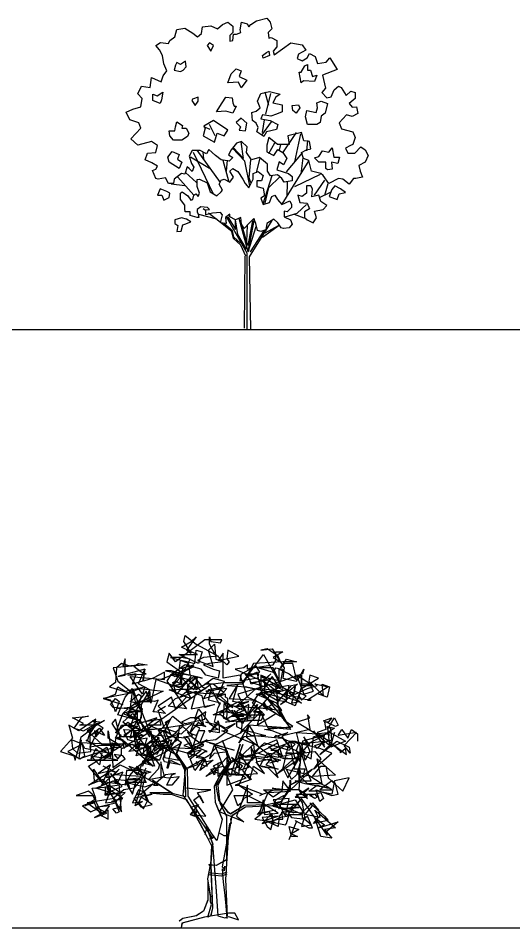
# Model space of a CAD drawing. Header units: millimetres. Extents: x 87938 to 265635, y 330093 to 434310.
# Drawn here: x 168151 to 181640, y 381523 to 406270 of the extents above; entities that cross this region are included whole.
import ezdxf

# ---------------------------------------------------------------- set-up
doc = ezdxf.new("R2010")
doc.units = ezdxf.units.MM
doc.layers.add('www.cad-blocks.net', color=7, linetype='Continuous')

# ---------------------------------------------------------------- blocks, each defined once
blk = doc.blocks.new('A$C1A3114F8')
for p, q in [((3549, 8396), (3833, 8464)), ((3833, 8464), (3919, 8361)), ((1380, 8161), (1597, 8195)), ((1597, 8195), (1815, 8061)), ((2052, 8044), (2084, 8227)), ((2084, 8227), (2304, 8261)), ((2304, 8261), (2487, 8178)), ((2487, 8178), (2622, 8296)), ((2622, 8296), (2774, 8361)), ((2774, 8361), (2908, 8244)), ((2908, 8244), (2908, 8075)), ((3111, 8144), (3146, 8361)), ((3146, 8361), (3295, 8313)), ((3295, 8313), (3346, 8227)), ((3346, 8227), (3398, 8296)), ((3398, 8296), (3549, 8396)), ((3970, 8178), (3867, 8075)), ((3919, 8361), (3970, 8178)), ((1194, 7857), (1328, 7958)), ((1328, 7958), (1380, 8161)), ((1815, 8061), (1949, 7958)), ((1949, 7958), (2052, 8044)), ((2908, 8075), (2825, 7992)), ((2825, 7992), (2825, 7840)), ((2908, 7857), (2925, 8026)), ((2925, 8026), (3011, 8026)), ((3011, 8026), (3129, 8075)), ((3129, 8075), (3111, 8144)), ((3867, 8075), (3884, 7926)), ((3884, 7926), (3953, 7940)), ((3953, 7940), (4105, 7857)), ((807, 7723), (942, 7806)), ((907, 7605), (807, 7723)), ((942, 7806), (1159, 7774)), ((1159, 7774), (1194, 7857)), ((2270, 7799), (2213, 7722)), ((2213, 7722), (2309, 7569)), ((2385, 7722), (2270, 7799)), ((2309, 7569), (2385, 7722)), ((2825, 7840), (2908, 7857)), ((4105, 7688), (4002, 7571)), ((4036, 7471), (4488, 7792)), ((4105, 7857), (4105, 7688)), ((4488, 7792), (4792, 7740)), ((4792, 7740), (4892, 7591)), ((993, 7454), (907, 7605)), ((1025, 7219), (993, 7454)), ((3712, 7453), (3827, 7530)), ((3731, 7376), (3712, 7453)), ((3904, 7453), (3731, 7376)), ((3827, 7530), (3885, 7569)), ((3885, 7569), (3904, 7453)), ((4002, 7571), (4036, 7471)), ((4691, 7488), (4657, 7371)), ((4892, 7591), (4691, 7488)), ((4926, 7388), (4992, 7505)), ((4992, 7505), (5144, 7422)), ((1111, 7033), (1025, 7219)), ((1348, 7184), (1309, 7049)), ((1386, 7261), (1348, 7184)), ((1482, 7203), (1386, 7261)), ((1617, 7299), (1482, 7203)), ((1636, 7146), (1617, 7299)), ((4657, 7371), (4792, 7305)), ((4792, 7305), (4926, 7388)), ((4865, 7165), (4942, 7203)), ((4942, 7203), (4942, 7049)), ((5144, 7422), (5212, 7236)), ((5212, 7236), (5447, 7270)), ((5447, 7270), (5547, 7388)), ((5547, 7388), (5750, 7067)), ((1008, 6898), (1111, 7033)), ((1309, 7049), (1482, 7011)), ((1482, 7011), (1559, 7049)), ((1559, 7049), (1636, 7146)), ((2770, 6703), (2866, 6953)), ((2866, 6953), (3000, 7088)), ((3000, 7088), (3135, 7030)), ((3135, 7030), (3077, 6876)), ((4769, 6703), (4711, 6992)), ((4711, 6992), (4769, 6992)), ((4769, 6992), (4865, 7165)), ((4942, 7049), (5018, 7049)), ((5018, 7049), (5076, 6876)), ((5750, 7067), (5350, 6912)), ((655, 6580), (690, 6849)), ((690, 6849), (959, 6729)), ((959, 6729), (1008, 6898)), ((3058, 6723), (2770, 6703)), ((3135, 6569), (3058, 6723)), ((3077, 6876), (3289, 6780)), ((3289, 6780), (3135, 6569)), ((4826, 6761), (4769, 6703)), ((5134, 6742), (4826, 6761)), ((5076, 6876), (5191, 6915)), ((5191, 6915), (5134, 6742)), ((5350, 6912), (5433, 6563)), ((318, 6411), (421, 6612)), ((421, 6612), (655, 6580)), ((848, 6357), (1002, 6453)), ((1002, 6453), (963, 6242)), ((3673, 6415), (3904, 6473)), ((3885, 6088), (3788, 6453)), ((3904, 6473), (4192, 6396)), ((5433, 6563), (5330, 6446)), ((5330, 6446), (5464, 6294)), ((5584, 6325), (5667, 6512)), ((5667, 6512), (5785, 6612)), ((5785, 6612), (5853, 6580)), ((5853, 6580), (5988, 6360)), ((5988, 6360), (6122, 6477)), ((6122, 6477), (6240, 6446)), ((6240, 6446), (6240, 6277)), ((438, 6277), (318, 6411)), ((404, 6056), (438, 6277)), ((733, 6223), (733, 6396)), ((733, 6396), (848, 6357)), ((925, 6146), (733, 6223)), ((963, 6242), (925, 6146)), ((1809, 6261), (1790, 6223)), ((1790, 6223), (1886, 6088)), ((1963, 6319), (1809, 6261)), ((1886, 6088), (1963, 6203)), ((1963, 6203), (1963, 6319)), ((2616, 6165), (2712, 6319)), ((2712, 6319), (2885, 6300)), ((2885, 6300), (2904, 6165)), ((3577, 6203), (3673, 6415)), ((3654, 6030), (3577, 6203)), ((3808, 5857), (3942, 6415)), ((4077, 6319), (4000, 6165)), ((4192, 6396), (4077, 6319)), ((5191, 6165), (5307, 6203)), ((5307, 6203), (5480, 6146)), ((5464, 6294), (5584, 6325)), ((6240, 6277), (6071, 6142)), ((0, 5907), (183, 5990)), ((183, 5990), (404, 6056)), ((2462, 5915), (2616, 6165)), ((2904, 6165), (2943, 6069)), ((3000, 6069), (2904, 5877)), ((2943, 6069), (3000, 6069)), ((3539, 5934), (3654, 6030)), ((4000, 6165), (4250, 6107)), ((4250, 6107), (4250, 5915)), ((4519, 6088), (4692, 6107)), ((4538, 5954), (4519, 6088)), ((4634, 5877), (4538, 5954)), ((4730, 6030), (4634, 5877)), ((4692, 6107), (4730, 6030)), ((4884, 5780), (4922, 5954)), ((4922, 5954), (5172, 5896)), ((5172, 5896), (5211, 6030)), ((5211, 6030), (5191, 6165)), ((5480, 6146), (5422, 5877)), ((6071, 6142), (6154, 6042)), ((6154, 6042), (6271, 6056)), ((6271, 6056), (6306, 5873)), ((100, 5704), (0, 5907)), ((352, 5621), (100, 5704)), ((2712, 5934), (2462, 5915)), ((2904, 5877), (2712, 5934)), ((3135, 5742), (3000, 5627)), ((3289, 5607), (3135, 5742)), ((3423, 5896), (3539, 5934)), ((3442, 5684), (3423, 5896)), ((3712, 5838), (3673, 5723)), ((3673, 5723), (3923, 5684)), ((3942, 5800), (3712, 5838)), ((3712, 5357), (3769, 5704)), ((4096, 5857), (3942, 5800)), ((4250, 5915), (4096, 5857)), ((4942, 5569), (4884, 5780)), ((5307, 5800), (5287, 5627)), ((5422, 5877), (5307, 5800)), ((6002, 5839), (5802, 5621)), ((6154, 5787), (6002, 5839)), ((6306, 5873), (6154, 5787)), ((135, 5183), (404, 5469)), ((404, 5469), (352, 5621)), ((1328, 5396), (1348, 5511)), ((1348, 5511), (1386, 5646)), ((1386, 5646), (1540, 5550)), ((1540, 5550), (1521, 5473)), ((1521, 5473), (1636, 5473)), ((1636, 5473), (1713, 5338)), ((2155, 5473), (2097, 5261)), ((2385, 5684), (2116, 5531)), ((2116, 5531), (2155, 5473)), ((2289, 5434), (2116, 5511)), ((2424, 5261), (2270, 5569)), ((2770, 5415), (2385, 5684)), ((3000, 5627), (3116, 5511)), ((3116, 5511), (3077, 5415)), ((3250, 5396), (3289, 5607)), ((3539, 5607), (3442, 5684)), ((3596, 5492), (3539, 5607)), ((3558, 5377), (3596, 5492)), ((3692, 5281), (3961, 5646)), ((3923, 5684), (4134, 5569)), ((4134, 5569), (4096, 5434)), ((5191, 5569), (4942, 5569)), ((5287, 5627), (5191, 5569)), ((5802, 5621), (5868, 5452)), ((5868, 5452), (6171, 5369)), ((1194, 5261), (1175, 5396)), ((1175, 5396), (1328, 5396)), ((1290, 5146), (1194, 5261)), ((1674, 5242), (1521, 5146)), ((1713, 5338), (1674, 5242)), ((2097, 5261), (2405, 5088)), ((2405, 5088), (2482, 5338)), ((2482, 5338), (2674, 5261)), ((2674, 5261), (2770, 5415)), ((3077, 5415), (3250, 5396)), ((3750, 5242), (3558, 5377)), ((3827, 5377), (3750, 5242)), ((4096, 5434), (3827, 5377)), ((3884, 5217), (3833, 5014)), ((4119, 5031), (3884, 5217)), ((4268, 4799), (4643, 5352)), ((4777, 5352), (4405, 5266)), ((4405, 5266), (4439, 5031)), ((4597, 4556), (4754, 5317)), ((4843, 5131), (4777, 5352)), ((6171, 5369), (6240, 5217)), ((6240, 5217), (6171, 5031)), ((318, 5014), (135, 5183)), ((690, 5114), (318, 5014)), ((859, 4997), (690, 5114)), ((807, 4814), (859, 4997)), ((1521, 5146), (1290, 5146)), ((3011, 5066), (2859, 4879)), ((3146, 5114), (3011, 5066)), ((3197, 4650), (3134, 5100)), ((3295, 4962), (3146, 5114)), ((3280, 4814), (3295, 4962)), ((3833, 5014), (3833, 4828)), ((3886, 4781), (4054, 5078)), ((4439, 5031), (4119, 5031)), ((4174, 4876), (4209, 5028)), ((4995, 5114), (4843, 5131)), ((4917, 4858), (4946, 5137)), ((5029, 4914), (4995, 5114)), ((6105, 4997), (5971, 4931)), ((6171, 5031), (6105, 4997)), ((6223, 4796), (6392, 4962)), ((6392, 4962), (6509, 4879)), ((521, 4610), (587, 4796)), ((587, 4796), (807, 4814)), ((1136, 4685), (1252, 4838)), ((1252, 4838), (1444, 4761)), ((1444, 4761), (1405, 4627)), ((1800, 4862), (1715, 4710)), ((1715, 4710), (1783, 4510)), ((2018, 4862), (1800, 4862)), ((2384, 3673), (1835, 4808)), ((2569, 3999), (1932, 4877)), ((2187, 4779), (2018, 4862)), ((2118, 4627), (2104, 4825)), ((2253, 4897), (2187, 4779)), ((2439, 4728), (2253, 4897)), ((2590, 4610), (2439, 4728)), ((2859, 4879), (2791, 4745)), ((2791, 4745), (2908, 4679)), ((3232, 4573), (2902, 4928)), ((2920, 4945), (3197, 4650)), ((3415, 4610), (3280, 4814)), ((3833, 4828), (4019, 4728)), ((4019, 4728), (4136, 4897)), ((4136, 4897), (4271, 4814)), ((4271, 4814), (4374, 4645)), ((4365, 4287), (4806, 4799)), ((4777, 4814), (4912, 4879)), ((4826, 4645), (4777, 4814)), ((4912, 4879), (5029, 4914)), ((5134, 4665), (5249, 4704)), ((5249, 4704), (5345, 4858)), ((5345, 4858), (5518, 4819)), ((5518, 4819), (5614, 4935)), ((5614, 4935), (5653, 4685)), ((5971, 4931), (6037, 4796)), ((6037, 4796), (6223, 4796)), ((6509, 4879), (6592, 4728)), ((6592, 4728), (6509, 4544)), ((707, 4527), (521, 4610)), ((859, 4441), (707, 4527)), ((1175, 4550), (1136, 4685)), ((1444, 4377), (1175, 4550)), ((1405, 4627), (1521, 4550)), ((1521, 4550), (1444, 4377)), ((2273, 4375), (1757, 4688)), ((1783, 4510), (1849, 4410)), ((2808, 4576), (2590, 4610)), ((2798, 4031), (2643, 4594)), ((2739, 4307), (2764, 4598)), ((2908, 4679), (2808, 4576)), ((3369, 3906), (3232, 4573)), ((3386, 4607), (3343, 4132)), ((3632, 4679), (3415, 4610)), ((3552, 4261), (3647, 4667)), ((3850, 4493), (3632, 4679)), ((3850, 4307), (3850, 4493)), ((4170, 4559), (4105, 4341)), ((4288, 4476), (4170, 4559)), ((4251, 3404), (4986, 4590)), ((4374, 4645), (4288, 4476)), ((4771, 4227), (4817, 4668)), ((4978, 4593), (4826, 4645)), ((5046, 4307), (4978, 4593)), ((5249, 4550), (5134, 4665)), ((5441, 4550), (5249, 4550)), ((5441, 4377), (5441, 4550)), ((5768, 4512), (5595, 4550)), ((5595, 4550), (5614, 4358)), ((5653, 4685), (5806, 4685)), ((5806, 4685), (5768, 4512)), ((6509, 4544), (6340, 4458)), ((6340, 4458), (6374, 4307)), ((724, 4324), (807, 4358)), ((807, 4106), (724, 4324)), ((807, 4358), (859, 4441)), ((1514, 4241), (1311, 4089)), ((1597, 4224), (1514, 4241)), ((1666, 4424), (1597, 4224)), ((1922, 3998), (1623, 4263)), ((1715, 4375), (1666, 4424)), ((1800, 4290), (1715, 4375)), ((1849, 4410), (1800, 4290)), ((2825, 4307), (2908, 4375)), ((2925, 4141), (2825, 4307)), ((2908, 4375), (3043, 4290)), ((3043, 4290), (3177, 4089)), ((3463, 4241), (3598, 4290)), ((3463, 4089), (3463, 4241)), ((3598, 4290), (3732, 4189)), ((3936, 4172), (3850, 4307)), ((4105, 4341), (4422, 4241)), ((4422, 4241), (4522, 4155)), ((4591, 3886), (5290, 4224)), ((5298, 4241), (5046, 4307)), ((5364, 4189), (5298, 4241)), ((5480, 4338), (5441, 4377)), ((5614, 4358), (5480, 4338)), ((6374, 4307), (6440, 4141)), ((873, 4089), (807, 4106)), ((1076, 4123), (873, 4089)), ((1159, 3972), (1076, 4123)), ((1294, 3972), (1159, 3972)), ((1311, 4089), (1294, 3972)), ((1849, 3651), (1411, 4141)), ((1935, 4072), (2001, 4089)), ((1935, 3886), (1935, 4072)), ((2001, 4089), (2204, 3989)), ((2204, 3989), (2287, 3737)), ((2539, 3954), (2590, 4055)), ((2590, 4055), (2673, 4089)), ((2673, 4089), (2825, 4006)), ((2825, 4006), (2925, 4141)), ((3177, 4089), (3246, 3972)), ((3246, 3972), (3346, 3854)), ((3343, 4132), (3386, 3995)), ((3346, 3854), (3463, 4089)), ((3684, 4038), (3564, 4038)), ((3564, 4038), (3564, 3886)), ((3732, 4189), (3684, 4038)), ((3734, 3410), (3976, 4184)), ((3887, 3863), (4182, 4149)), ((4119, 4206), (3936, 4172)), ((4239, 4106), (4119, 4206)), ((4305, 4006), (4239, 4106)), ((4522, 4038), (4305, 4006)), ((4382, 3614), (4391, 4003)), ((4522, 4155), (4522, 4038)), ((5129, 3651), (5415, 4055)), ((5516, 3972), (5364, 4189)), ((5415, 3651), (5499, 3972)), ((5785, 4106), (5516, 3972)), ((5902, 4089), (5785, 4106)), ((6071, 3954), (5902, 4089)), ((6188, 4106), (6071, 3954)), ((6257, 4106), (6188, 4106)), ((6440, 4141), (6257, 4106)), ((925, 3820), (859, 3651)), ((1111, 3751), (925, 3820)), ((1194, 3702), (1111, 3751)), ((1597, 3903), (1228, 3954)), ((1480, 3702), (1531, 3737)), ((1531, 3737), (1680, 3634)), ((2001, 3702), (1935, 3886)), ((2287, 3737), (2473, 3634)), ((2473, 3634), (2590, 3737)), ((2622, 3786), (2539, 3954)), ((2590, 3737), (2622, 3786)), ((3564, 3886), (3732, 3837)), ((3732, 3837), (3767, 3634)), ((3775, 3396), (3887, 3863)), ((5029, 3903), (4912, 3903)), ((4912, 3903), (4912, 3702)), ((5078, 3820), (5029, 3903)), ((5061, 3602), (5078, 3820)), ((5264, 3585), (5584, 3737)), ((5599, 3803), (5533, 3617)), ((5685, 3903), (5599, 3803)), ((5836, 3820), (5685, 3903)), ((5802, 3685), (5971, 3720)), ((5971, 3720), (5836, 3820)), ((859, 3651), (976, 3651)), ((976, 3651), (1025, 3516)), ((1025, 3516), (1176, 3585)), ((1176, 3585), (1194, 3702)), ((1480, 3534), (1480, 3702)), ((1597, 3382), (1480, 3534)), ((1680, 3634), (1766, 3516)), ((1766, 3516), (1815, 3534)), ((1815, 3534), (1849, 3651)), ((1849, 3651), (1901, 3685)), ((1901, 3685), (1966, 3617)), ((1966, 3617), (2001, 3702)), ((3767, 3634), (3667, 3568)), ((3667, 3568), (3732, 3399)), ((3901, 3451), (3970, 3617)), ((3970, 3617), (4053, 3651)), ((4053, 3651), (4119, 3534)), ((4119, 3534), (4239, 3399)), ((4239, 3399), (4457, 3499)), ((4457, 3499), (4508, 3399)), ((4792, 3617), (4674, 3651)), ((4674, 3651), (4726, 3451)), ((4912, 3702), (4792, 3617)), ((5247, 3651), (5061, 3602)), ((5298, 3482), (5247, 3651)), ((5464, 3365), (5298, 3482)), ((5533, 3617), (5750, 3534)), ((5750, 3534), (5802, 3685)), ((1597, 3282), (1597, 3382)), ((1614, 3199), (1597, 3282)), ((2035, 3333), (1935, 3264)), ((1935, 3264), (1935, 3199)), ((2218, 3316), (2035, 3333)), ((2160, 3234), (2101, 3282)), ((2170, 3247), (2270, 3264)), ((2170, 3113), (2170, 3247)), ((2270, 3264), (2218, 3316)), ((3732, 3399), (3901, 3451)), ((4508, 3316), (4388, 3199)), ((4508, 3399), (4508, 3316)), ((4657, 3161), (4912, 3399)), ((4726, 3451), (4926, 3433)), ((4995, 3282), (4860, 3199)), ((4926, 3433), (4995, 3282)), ((5129, 3213), (5364, 3264)), ((5364, 3264), (5464, 3365)), ((1514, 3030), (1328, 2978)), ((1328, 2978), (1328, 2878)), ((1649, 2995), (1514, 3030)), ((1749, 3199), (1614, 3199)), ((1766, 2929), (1649, 2995)), ((1749, 3095), (1749, 3199)), ((1935, 3047), (1749, 3095)), ((1935, 3199), (1966, 3130)), ((1984, 3047), (1935, 3047)), ((1966, 3130), (1984, 3047)), ((2473, 2995), (1981, 3124)), ((2353, 3164), (2170, 3113)), ((2522, 2944), (2249, 3163)), ((2573, 3181), (2353, 3164)), ((2622, 3113), (2573, 3181)), ((2573, 2895), (2622, 3113)), ((2825, 3130), (2708, 3047)), ((2708, 3047), (2725, 2878)), ((3295, 2070), (2731, 3063)), ((2774, 3064), (2980, 2712)), ((2825, 3064), (2825, 3130)), ((2977, 2978), (2825, 3064)), ((2971, 2978), (3031, 2580)), ((3129, 3047), (2977, 2978)), ((2980, 2712), (2980, 2995)), ((3326, 2108), (3076, 3018)), ((3146, 2861), (3129, 3047)), ((3326, 2108), (3496, 3005)), ((3481, 3012), (3363, 2895)), ((3532, 2878), (3481, 3012)), ((4019, 2995), (3833, 2878)), ((4136, 2895), (4019, 2995)), ((4388, 3199), (4305, 3213)), ((4305, 3213), (4305, 3064)), ((4305, 3064), (4474, 2978)), ((4331, 3058), (4657, 3161)), ((4474, 2978), (4522, 2861)), ((4574, 3130), (4843, 3030)), ((4860, 3199), (4860, 3047)), ((4860, 3047), (4926, 2978)), ((4926, 2978), (5095, 2895)), ((5095, 2895), (5181, 3030)), ((5181, 3030), (5129, 3213)), ((1328, 2878), (1411, 2826)), ((1411, 2826), (1380, 2660)), ((1497, 2674), (1546, 2843)), ((1546, 2843), (1597, 2861)), ((1597, 2861), (1766, 2929)), ((2877, 2660), (2522, 2944)), ((2725, 2878), (2573, 2895)), ((2894, 2677), (2662, 2875)), ((3212, 2743), (3146, 2861)), ((3317, 2279), (3163, 2806)), ((3363, 2895), (3212, 2743)), ((3292, 2391), (3309, 2823)), ((3446, 2952), (3317, 2279)), ((3326, 2108), (3541, 2795)), ((3363, 1970), (3979, 2964)), ((3581, 2692), (3532, 2878)), ((3715, 2508), (4165, 2832)), ((3784, 2626), (4147, 2823)), ((3833, 2878), (3801, 2709)), ((4222, 2760), (4136, 2895)), ((4288, 2743), (4222, 2760)), ((4439, 2760), (4288, 2743)), ((4522, 2861), (4439, 2760)), ((1380, 2660), (1497, 2674)), ((2925, 2474), (2877, 2660)), ((2937, 2511), (2894, 2677)), ((3120, 2348), (2937, 2511)), ((3031, 2580), (3274, 2185)), ((3386, 2108), (3767, 2695)), ((3667, 2660), (3581, 2692)), ((3801, 2709), (3667, 2660)), ((3129, 2288), (2925, 2474)), ((3263, 1987), (3129, 2288)), ((3229, 34), (3246, 1987)), ((3295, 0), (3295, 2070)), ((3369, 2142), (3386, 2108)), ((3398, 0), (3363, 1970))]:
    blk.add_line(p, q)
blk = doc.blocks.new('A$C5B1815E2')
for p, q in [((3629, 7113), (2730, 6754)), ((3097, 6834), (3629, 7113)), ((3063, 6673), (3130, 6714)), ((3296, 6873), (3097, 6834)), ((3130, 6714), (3363, 6593)), ((3562, 6834), (3163, 6354)), ((3263, 6633), (3296, 6873)), ((3495, 6754), (3562, 6834)), ((3495, 6714), (3629, 6834)), ((3829, 6434), (3495, 6754)), ((3695, 6553), (3495, 6714)), ((3629, 6834), (3862, 6553)), ((6425, 6873), (6625, 6354)), ((6858, 6593), (6425, 6873)), ((6558, 6873), (6558, 6593)), ((6558, 6633), (6558, 6873)), ((6558, 6514), (7025, 6794)), ((6792, 6873), (6758, 6714)), ((6758, 6714), (7157, 6314)), ((7025, 6794), (6792, 6873)), ((3163, 6354), (3063, 6673)), ((3063, 6593), (3263, 6633)), ((3296, 6553), (3063, 6593)), ((3363, 6593), (3296, 6553)), ((4028, 6673), (3695, 6474)), ((3695, 6474), (3695, 6553)), ((3961, 6514), (3695, 6394)), ((3695, 6394), (3829, 6434)), ((3862, 6553), (3961, 6514)), ((4527, 6514), (3961, 6434)), ((3961, 6434), (4162, 6394)), ((4328, 6074), (4028, 6673)), ((4395, 6354), (4527, 6514)), ((6792, 6633), (6558, 6514)), ((6758, 6633), (6558, 6633)), ((6558, 6593), (6858, 6593)), ((6625, 6354), (6891, 6434)), ((6891, 6434), (6792, 6633)), ((7124, 6633), (7324, 6553)), ((7157, 6314), (7124, 6633)), ((7324, 6553), (7258, 6274)), ((4162, 6394), (4328, 6074)), ((4261, 6274), (4395, 6354)), ((4494, 6354), (4261, 6274)), ((4494, 6274), (4494, 6354)), ((4561, 6235), (4494, 6274)), ((4527, 5675), (4561, 6235)), ((7258, 6274), (7025, 6354)), ((1832, 5875), (2164, 6115)), ((2098, 6155), (1865, 5954)), ((1865, 5954), (2197, 6074)), ((2164, 6115), (2098, 6155)), ((2197, 6074), (2197, 5715)), ((2663, 5915), (2864, 6034)), ((4494, 5875), (4628, 6074)), ((4628, 6074), (4994, 5915)), ((5127, 6074), (4827, 5915)), ((5093, 5636), (5127, 6074)), ((5559, 6115), (5259, 5875)), ((5626, 5994), (5559, 6115)), ((5626, 5915), (5626, 5994)), ((1865, 5875), (1698, 5835)), ((1698, 5596), (1964, 5835)), ((1698, 5835), (2098, 5675)), ((1798, 5835), (2164, 5915)), ((2065, 5675), (1798, 5835)), ((2231, 5875), (1832, 5875)), ((2130, 5915), (1865, 5875)), ((1964, 5835), (2696, 4997)), ((1998, 5715), (2130, 5915)), ((2098, 5915), (1998, 5715)), ((2098, 5515), (2098, 5915)), ((2197, 5715), (2098, 5515)), ((2164, 5915), (2231, 5875)), ((2830, 5435), (2663, 5915)), ((2730, 5395), (3063, 5755)), ((3063, 5755), (3363, 5515)), ((4994, 5755), (4494, 5875)), ((4728, 5795), (4527, 5675)), ((4827, 5915), (4661, 5755)), ((4661, 5755), (4994, 5755)), ((4994, 5915), (4728, 5795)), ((5259, 5875), (5494, 5875)), ((5326, 5875), (5526, 5795)), ((5494, 5875), (5326, 5875)), ((5526, 5795), (5460, 5636)), ((1498, 5316), (1832, 5596)), ((1964, 5395), (1698, 5596)), ((1832, 5596), (2065, 5435)), ((2098, 5675), (1964, 5395)), ((2197, 5355), (2065, 5675)), ((3363, 5515), (2830, 5435)), ((5460, 5636), (5093, 5636)), ((1665, 5236), (1498, 5316)), ((1599, 5196), (1665, 5236)), ((1964, 5395), (1731, 5196)), ((1731, 5196), (2098, 5236)), ((1897, 5156), (1964, 5395)), ((2130, 5276), (1897, 5156)), ((2098, 5236), (1998, 5075)), ((2065, 5435), (2197, 5355)), ((2197, 5116), (2130, 5276)), ((2663, 5236), (2730, 5395)), ((2996, 5196), (2663, 5236)), ((7258, 5355), (7757, 5075)), ((7457, 5316), (7357, 4997)), ((7357, 4916), (7457, 5316)), ((7557, 5236), (7657, 5395)), ((8057, 5316), (7557, 5236)), ((7657, 5395), (7824, 5156)), ((7723, 4956), (8057, 5316)), ((7824, 5156), (7923, 5395)), ((7923, 5395), (8090, 5276)), ((8090, 5276), (8090, 5075)), ((1798, 4956), (1599, 5196)), ((1998, 5075), (1798, 4956)), ((1865, 4796), (2197, 5116)), ((2164, 4956), (2031, 4876)), ((2065, 4677), (2164, 4956)), ((2298, 4956), (2264, 4876)), ((2430, 4677), (2298, 4956)), ((2464, 5075), (2564, 4916)), ((2696, 4997), (2730, 4956)), ((2711, 4969), (3156, 4707)), ((2712, 4965), (3157, 4703)), ((2730, 4956), (3896, 4637)), ((3396, 5156), (2996, 5196)), ((3163, 4754), (3285, 5060)), ((3285, 5060), (3163, 4736)), ((3164, 4750), (3286, 5055)), ((3286, 5055), (3164, 4731)), ((3562, 5035), (3363, 4956)), ((3363, 4956), (3596, 4876)), ((3596, 4876), (3396, 5156)), ((3462, 4756), (3896, 4956)), ((3596, 4876), (3562, 5035)), ((3896, 4997), (3596, 4876)), ((3896, 4956), (3896, 4997)), ((4401, 5101), (4638, 4532)), ((4402, 5097), (4639, 4528)), ((4966, 4987), (4819, 4592)), ((4967, 4983), (4820, 4587)), ((4844, 4628), (4966, 4987)), ((4845, 4624), (4967, 4983)), ((5926, 5035), (5393, 4756)), ((5660, 4916), (5926, 5035)), ((6325, 5075), (5726, 4836)), ((6492, 4997), (6325, 5075)), ((6425, 4836), (6492, 4997)), ((6525, 4956), (6525, 4516)), ((6525, 4756), (6525, 4956)), ((7058, 4717), (7524, 5075)), ((7357, 4997), (7058, 4717)), ((7757, 5075), (7357, 4916)), ((7524, 5075), (7857, 4916)), ((7889, 4756), (7723, 4956)), ((2130, 4836), (1865, 4796)), ((2031, 4876), (2331, 4916)), ((2264, 4756), (2065, 4677)), ((2331, 4916), (2130, 4836)), ((2264, 4876), (2264, 4756)), ((2564, 4916), (2430, 4677)), ((3156, 4707), (3393, 4312)), ((3157, 4703), (3394, 4308)), ((3455, 4304), (3163, 4754)), ((3163, 4736), (3382, 4304)), ((3456, 4300), (3164, 4750)), ((3164, 4731), (3383, 4300)), ((3829, 4836), (3462, 4756)), ((3529, 4597), (3829, 4836)), ((4638, 4532), (4490, 4860)), ((4490, 4838), (4579, 4487)), ((4639, 4528), (4491, 4856)), ((4491, 4834), (4580, 4483)), ((5393, 4756), (5993, 4557)), ((6058, 4677), (5660, 4916)), ((5726, 4836), (5926, 4836)), ((5926, 4836), (5926, 4677)), ((6125, 4756), (6525, 4756)), ((6293, 4756), (6125, 4756)), ((6358, 4436), (6293, 4756)), ((6525, 4796), (6358, 4436)), ((6525, 4516), (6425, 4836)), ((7857, 4916), (7889, 4756)), ((3396, 4317), (3896, 4597)), ((3663, 4277), (3529, 4597)), ((3896, 4597), (3663, 4277)), ((3695, 4516), (3728, 4436)), ((3929, 4397), (3695, 4516)), ((3795, 4277), (3929, 4597)), ((4162, 4557), (3795, 4277)), ((3896, 4637), (3929, 4516)), ((3929, 4597), (3995, 4397)), ((3929, 4516), (4162, 4557)), ((4579, 4487), (4283, 3874)), ((4580, 4483), (4284, 3870)), ((4600, 4520), (4332, 4124)), ((4601, 4516), (4333, 4120)), ((4405, 4124), (4649, 4502)), ((4406, 4120), (4650, 4498)), ((4819, 4592), (4600, 4520)), ((4820, 4587), (4601, 4516)), ((4649, 4502), (4893, 4628)), ((4650, 4498), (4894, 4624)), ((5160, 4699), (4844, 4628)), ((5161, 4695), (4845, 4624)), ((4893, 4628), (5160, 4699)), ((4894, 4624), (5161, 4695)), ((5993, 4557), (5693, 4476)), ((5926, 4677), (6058, 4677)), ((766, 3877), (1631, 4436)), ((1631, 4436), (2231, 4157)), ((2231, 4157), (2331, 4357)), ((3393, 4312), (3334, 3612)), ((3394, 4308), (3335, 3608)), ((3382, 4304), (3407, 3566)), ((3383, 4300), (3408, 3562)), ((3728, 4436), (3396, 4317)), ((3480, 3584), (3455, 4304)), ((3481, 3580), (3456, 4300)), ((3995, 4397), (3929, 4397)), ((1165, 4038), (766, 3877)), ((1299, 3837), (1165, 4038)), ((1465, 4038), (1665, 3877)), ((1832, 3998), (1465, 4038)), ((2231, 4078), (1798, 4038)), ((1798, 4038), (2164, 4038)), ((1897, 3758), (1832, 3998)), ((2164, 4038), (1931, 3957)), ((2164, 3718), (2231, 4078)), ((3041, 3656), (2505, 4016)), ((2505, 4016), (3041, 3674)), ((3042, 3652), (2506, 4012)), ((2506, 4012), (3042, 3670)), ((4332, 4124), (4186, 3854)), ((4333, 4120), (4187, 3850)), ((4235, 3872), (4405, 4124)), ((4236, 3868), (4406, 4120)), ((6427, 3980), (6232, 3872)), ((6428, 3976), (6233, 3868)), ((6257, 3782), (6257, 4016)), ((6257, 4016), (6257, 3890)), ((6257, 3890), (6427, 3980)), ((6258, 3778), (6258, 4012)), ((6258, 4012), (6258, 3886)), ((6258, 3886), (6428, 3976)), ((766, 3718), (433, 3598)), ((865, 3638), (766, 3718)), ((865, 3798), (1299, 3837)), ((966, 3517), (865, 3798)), ((1665, 3837), (1199, 3638)), ((1299, 3877), (1332, 3678)), ((1631, 3678), (1299, 3877)), ((1665, 3877), (1665, 3837)), ((1798, 3957), (1897, 3758)), ((1931, 3957), (1798, 3957)), ((2130, 3758), (1964, 3399)), ((2031, 3318), (2164, 3718)), ((2298, 3678), (2130, 3758)), ((4186, 3854), (4210, 3422)), ((4187, 3850), (4211, 3418)), ((4308, 3476), (4235, 3872)), ((4309, 3472), (4236, 3868)), ((4283, 3874), (4342, 3393)), ((4284, 3870), (4343, 3389)), ((6013, 3440), (6257, 3782)), ((6208, 3782), (6013, 3440)), ((6014, 3436), (6258, 3778)), ((6209, 3778), (6014, 3436)), ((6232, 3872), (6208, 3782)), ((6233, 3868), (6209, 3778)), ((433, 3598), (932, 3598)), ((666, 3318), (966, 3517)), ((1465, 3517), (733, 3399)), ((1132, 3119), (865, 3638)), ((932, 3598), (966, 3439)), ((1199, 3638), (1631, 3678)), ((1332, 3678), (1232, 3399)), ((1532, 3439), (1465, 3517)), ((2397, 3439), (2298, 3678)), ((3041, 3674), (2432, 3674)), ((2432, 3674), (2798, 3638)), ((3042, 3670), (2433, 3670)), ((2433, 3670), (2799, 3634)), ((2798, 3638), (3017, 3638)), ((2799, 3634), (3018, 3634)), ((3017, 3638), (3431, 3494)), ((3018, 3634), (3432, 3490)), ((3407, 3566), (3041, 3656)), ((3408, 3562), (3042, 3652)), ((3334, 3612), (4134, 2451)), ((3335, 3608), (4135, 2447)), ((3431, 3494), (3796, 2847)), ((3432, 3490), (3797, 2842)), ((4113, 2577), (3480, 3584)), ((4114, 2573), (3481, 3580)), ((4576, 3134), (4308, 3476)), ((4577, 3130), (4309, 3472)), ((699, 3358), (599, 3318)), ((599, 3318), (832, 3159)), ((932, 3399), (666, 3318)), ((966, 3439), (699, 3358)), ((733, 3399), (1132, 3119)), ((832, 3159), (999, 3238)), ((999, 3238), (932, 3399)), ((1232, 3399), (1532, 3439)), ((1964, 3399), (2231, 3439)), ((2231, 3439), (2031, 3318)), ((4210, 3422), (4405, 2954)), ((4211, 3418), (4406, 2950)), ((4342, 3393), (4519, 3043)), ((4343, 3389), (4521, 3038)), ((5014, 3332), (4625, 3098)), ((5015, 3328), (4626, 3094)), ((4673, 3063), (5039, 3296)), ((4674, 3059), (5040, 3292)), ((5623, 3350), (5014, 3332)), ((5624, 3346), (5015, 3328)), ((5039, 3296), (5794, 3332)), ((5040, 3292), (5795, 3328)), ((6013, 3440), (5623, 3350)), ((6014, 3436), (5624, 3346)), ((5769, 3332), (6013, 3440)), ((6110, 3242), (5769, 3332)), ((5770, 3328), (6014, 3436)), ((6111, 3238), (5770, 3328)), ((5794, 3332), (6354, 3134)), ((6354, 3134), (5794, 3315)), ((5794, 3315), (6110, 3242)), ((5795, 3328), (6355, 3130)), ((6355, 3130), (5795, 3310)), ((5795, 3310), (6111, 3238)), ((6110, 3242), (6500, 3278)), ((6500, 3278), (6110, 3242)), ((6111, 3238), (6501, 3274)), ((6501, 3274), (6111, 3238)), ((4519, 3043), (4519, 1773)), ((4521, 3038), (4521, 1769)), ((4625, 3098), (4576, 3134)), ((4576, 2469), (4673, 3063)), ((4626, 3094), (4577, 3130)), ((4577, 2465), (4674, 3059)), ((4673, 3044), (4625, 2954)), ((4674, 3040), (4626, 2950)), ((3796, 2847), (3991, 2469)), ((3797, 2842), (3992, 2465)), ((4155, 2266), (3972, 2761)), ((4156, 2262), (3973, 2757)), ((4405, 2954), (4259, 2379)), ((4406, 2950), (4260, 2375)), ((4600, 2829), (4527, 2361)), ((4601, 2825), (4528, 2357)), ((4649, 2847), (4600, 2829)), ((4650, 2842), (4601, 2825)), ((4625, 2954), (4649, 2847)), ((4626, 2950), (4650, 2842)), ((3956, 2648), (3927, 2539)), ((3957, 2644), (3928, 2535)), ((4075, 2648), (3956, 2648)), ((4076, 2644), (3957, 2644)), ((4259, 2379), (4113, 2577)), ((4260, 2375), (4114, 2573)), ((4162, 2505), (4137, 2433)), ((4163, 2500), (4138, 2429)), ((4454, 2505), (4332, 2577)), ((4455, 2500), (4333, 2573)), ((4576, 2505), (4454, 2505)), ((4577, 2500), (4455, 2500)), ((3991, 2469), (4113, 2235)), ((3992, 2465), (4114, 2231)), ((4137, 2433), (4016, 2415)), ((4138, 2429), (4017, 2411)), ((4113, 2235), (4089, 1714)), ((4114, 2231), (4090, 1709)), ((4113, 1857), (4137, 2289)), ((4114, 1853), (4138, 2285)), ((4137, 2289), (4235, 994)), ((4138, 2285), (4236, 990)), ((4503, 1318), (4576, 2469)), ((4527, 2361), (4503, 2199)), ((4504, 1314), (4577, 2465)), ((4528, 2357), (4504, 2195)), ((4503, 2199), (4405, 1659)), ((4504, 2195), (4406, 1655)), ((4016, 1336), (4113, 1857)), ((4017, 1331), (4114, 1853)), ((4527, 1857), (4235, 1695)), ((4528, 1853), (4236, 1691)), ((4040, 1714), (4064, 1731)), ((4235, 1695), (4040, 1714)), ((4381, 1462), (4040, 1497)), ((4041, 1709), (4065, 1727)), ((4236, 1691), (4041, 1709)), ((4382, 1458), (4041, 1493)), ((4089, 1714), (4137, 544)), ((4090, 1709), (4138, 540)), ((4527, 1516), (4381, 1462)), ((4528, 1512), (4382, 1458)), ((4405, 1659), (4454, 1605)), ((4454, 1551), (4405, 1605)), ((4405, 1605), (4430, 1245)), ((4406, 1655), (4455, 1601)), ((4455, 1547), (4406, 1601)), ((4406, 1601), (4431, 1241)), ((4454, 1605), (4478, 1677)), ((4478, 1677), (4454, 1551)), ((4455, 1601), (4479, 1673)), ((4479, 1673), (4455, 1547)), ((4089, 850), (4016, 1336)), ((4016, 1282), (4016, 760)), ((4090, 846), (4017, 1331)), ((4017, 1277), (4017, 755)), ((4381, 1408), (4040, 1443)), ((4382, 1404), (4041, 1439)), ((4527, 1462), (4381, 1408)), ((4528, 1458), (4382, 1404)), ((4430, 1245), (4478, 886)), ((4431, 1241), (4479, 882)), ((4551, 328), (4503, 1318)), ((4552, 324), (4504, 1314)), ((4235, 994), (4284, 328)), ((4016, 760), (3894, 454)), ((4017, 755), (3895, 450)), ((4089, 706), (4089, 850)), ((4090, 702), (4090, 846)), ((4236, 990), (4285, 324)), ((4478, 886), (4503, 598)), ((4479, 882), (4504, 594)), ((4016, 292), (4113, 634)), ((4017, 288), (4114, 630)), ((4113, 634), (4089, 706)), ((4137, 544), (4089, 328)), ((4114, 630), (4090, 702)), ((4138, 540), (4090, 324)), ((4503, 598), (4527, 256)), ((4504, 594), (4528, 252)), ((3334, 256), (3236, 184)), ((3335, 252), (3237, 180)), ((3918, 292), (3309, 130)), ((3919, 288), (3310, 126)), ((3699, 328), (3334, 256)), ((3700, 324), (3335, 252)), ((3894, 454), (3699, 328)), ((3895, 450), (3700, 324)), ((4576, 400), (3918, 292)), ((4577, 396), (3919, 288)), ((4089, 328), (4016, 292)), ((4090, 324), (4017, 288)), ((4284, 328), (4478, 274)), ((4285, 324), (4479, 270)), ((4478, 274), (4576, 310)), ((4479, 270), (4577, 306)), ((4746, 400), (4576, 400)), ((4576, 310), (4844, 220)), ((4747, 396), (4577, 396)), ((4577, 306), (4845, 216)), ((4844, 220), (4746, 400)), ((4845, 216), (4747, 396)), ((3309, 130), (3285, 4)), ((3310, 126), (3286, 0))]:
    blk.add_line(p, q)
for points in [[(6225, 2400), (6291, 2560), (6457, 2480), (6291, 2480), (6225, 2759), (6491, 2679), (6291, 2560), (6424, 2880), (6392, 2918), (6757, 2719), (6858, 2719), (6724, 3039), (6625, 2959), (6558, 2759), (6824, 2799), (6591, 2999), (6591, 3159), (6858, 3399), (7024, 3199), (7057, 2999), (6658, 3079), (6858, 3318), (6791, 3399), (7191, 3039), (7290, 2918), (6891, 2840), (7024, 2999), (6924, 3199), (7124, 3039), (7489, 2719), (7191, 2679), (7390, 2440), (7090, 2480), (6924, 2999), (7191, 2799), (7024, 2719), (7556, 2880), (7223, 2600), (7256, 2520), (6558, 3517), (6191, 3079), (6591, 3079), (6225, 3238), (6358, 3358), (6491, 3358), (5958, 3358), (6125, 3039), (6225, 3517), (5792, 3479), (5958, 3238), (6092, 3598), (5859, 3479), (5792, 3318), (6392, 3479), (6625, 3119), (6058, 3159), (5958, 3039), (5925, 2759), (5559, 2918), (5925, 3039), (5492, 2999), (5626, 2759), (5725, 2679), (5792, 2918), (5692, 3159), (5360, 3079), (5425, 3159), (5658, 3678), (6258, 3718), (6058, 3998), (6025, 3718), (5792, 3558), (5526, 3758), (5992, 3758), (5759, 3798), (6258, 3758), (6858, 4317), (6558, 4118), (6757, 4157), (7124, 3917), (6990, 4597), (7489, 4157), (6858, 4118), (7090, 4397), (7223, 4397), (7290, 4078), (7690, 3718), (7856, 4078), (7456, 3998), (7390, 3638), (6990, 3718), (6757, 3718), (6990, 3877), (7290, 3798), (6658, 3917), (6392, 3998), (6824, 3998), (6724, 4237), (6558, 4756), (6924, 4796), (7090, 4597), (6891, 4317), (7390, 4756), (7057, 4876), (6225, 5075), (6058, 4357), (6191, 4078), (6491, 4597), (6092, 4597), (5992, 4637), (6392, 4597), (6258, 5075), (6392, 5075), (6791, 4956), (6625, 5196), (6791, 4796), (6658, 4557), (6558, 5035), (6791, 5035), (6591, 4796), (6524, 4916), (6424, 5316), (6990, 5276), (6891, 5316), (6424, 5596), (6791, 5715), (6724, 5795), (6791, 5395), (6092, 5236), (5759, 5355), (5559, 5395), (6325, 5475), (6092, 5636), (5958, 5954), (6258, 5395), (5859, 5435), (5658, 5435), (5392, 5994), (6025, 5915), (5892, 6115), (5326, 6354), (5826, 6474), (5492, 6074), (5593, 5954), (5792, 6115), (5459, 6394), (5425, 6394), (5925, 5994), (5925, 6155), (6291, 6593), (6457, 6633), (5925, 6195), (5859, 6553), (5725, 6633), (6058, 6474), (6058, 6434), (5326, 6514), (4794, 6034), (5126, 6155), (4926, 6115), (4693, 6155), (4827, 6633), (4593, 6235), (5326, 6195), (4960, 5556), (4527, 5994), (4859, 6155), (5093, 5795), (4760, 5795), (5559, 5795), (5226, 6115), (5392, 6354), (5526, 6354), (6258, 5435), (5126, 5515), (5060, 5196), (5925, 4516), (4960, 4677), (4926, 4677), (5259, 4997), (5293, 4637), (5060, 4436), (4760, 4557), (4893, 4997), (4626, 4118), (4194, 4237), (4161, 4237), (4527, 4637), (4527, 3877), (5060, 4078), (4626, 4317), (4394, 4197), (4859, 4157), (4893, 4637), (4727, 4237), (4794, 4157), (5360, 4197), (5060, 4476), (4960, 4277), (5159, 4038), (5259, 4397), (5559, 4197), (5326, 4516), (5725, 4597), (5593, 4436), (5925, 4317), (5459, 4397), (5658, 4357), (5925, 4078), (5725, 4637), (5658, 4756), (6025, 4717), (5892, 5116), (5425, 4916), (5226, 4677), (5626, 4637), (6092, 4956), (6392, 4836), (6824, 4597), (6891, 5196), (6990, 5236), (7290, 5276), (7323, 4956), (6957, 5276), (7256, 5316), (7323, 5236), (7256, 5475), (7456, 5435), (7157, 5236), (6591, 5075), (6491, 4197), (6491, 3957), (6524, 4277), (6491, 3758), (5826, 3758), (5425, 3598), (5492, 3638), (4859, 3877), (5226, 3638), (4993, 3517), (4926, 3399), (4827, 3318), (4727, 3598), (5093, 3598), (5492, 3399), (5093, 3399), (5093, 3877), (4926, 3399), (4794, 3039), (4993, 2880), (4328, 3159), (4693, 3758), (4194, 4997), (4062, 5035), (4727, 4836), (4228, 4956), (4194, 4997), (4062, 4597), (4194, 4756), (4561, 4796), (4261, 4916), (4028, 4677), (3894, 4597), (3695, 4637), (3928, 4796), (3995, 4796), (3595, 4956), (3995, 5116), (3462, 4756), (3495, 4637), (3661, 4756), (3495, 5156), (3362, 5196), (3595, 5236), (3328, 5475), (3129, 5316), (3295, 5276), (3462, 5435), (3595, 5556), (3229, 5475), (3196, 5116), (2963, 4956), (2630, 4956), (3028, 5116), (2963, 4916), (2663, 5395), (2796, 5355), (2363, 4997), (2696, 5156), (2430, 5276), (2397, 5316), (2596, 5075), (2197, 4717), (2696, 4557), (2197, 4756), (2063, 4997), (2363, 4997), (2464, 4836), (2296, 4597), (2231, 4397), (2330, 4597), (2231, 4516), (2097, 4157), (1864, 4397), (2197, 4277), (1797, 4277), (1764, 3877), (1897, 4157), (2097, 4397), (2330, 3957), (1797, 3957), (2296, 3837), (2529, 3917), (2197, 3638), (2063, 3638), (2363, 3598), (2497, 3638), (1997, 3517), (2197, 3278), (2497, 3358), (2197, 3558), (2130, 3399), (2263, 3238), (2363, 3439), (2231, 3798), (2330, 4237), (2263, 4197), (2063, 4357), (2464, 4237), (2330, 4197), (1997, 3798), (1730, 3758), (1432, 3517), (1665, 3159), (1598, 3917), (1365, 4197), (1564, 3957), (1698, 4237), (1264, 4078), (1298, 4277), (1365, 3678), (965, 3798), (1432, 3998), (1564, 3917), (932, 3998), (899, 4317), (1199, 3877), (765, 4397), (1730, 4997), (1331, 4997), (532, 5035), (566, 5196), (832, 5395), (832, 5395), (732, 5075), (698, 5116), (1098, 4876), (1298, 4756), (666, 4876), (599, 4997), (199, 4796), (532, 4597), (666, 4677), (599, 4997), (299, 5116), (333, 4876), (465, 4756), (832, 4796), (799, 5276), (965, 5515), (532, 5515), (633, 5556), (333, 5715), (765, 5755), (566, 5715), (366, 5435), (633, 5355), (899, 5515), (1199, 5636), (732, 5355), (1132, 4997), (1631, 4956), (1298, 5156), (1298, 5355), (1398, 4717), (1165, 4557), (732, 4557), (1564, 4557), (1199, 4637), (1432, 4796), (1531, 5196), (1698, 5116), (1730, 4876), (1831, 4997), (2397, 4956), (1831, 5116), (1730, 5395), (2296, 5355), (4094, 6633), (4427, 6673), (4960, 6673), (5526, 7433), (6058, 6514), (5792, 7073), (5392, 7073), (5792, 6953), (5859, 7073), (6058, 7033), (5992, 6714), (5459, 6834), (5626, 6754), (5958, 6553), (5958, 7033), (6225, 6913), (6424, 6754), (6325, 7192), (6092, 7192), (5992, 7073), (6158, 7313), (6424, 7232), (6058, 7232), (5259, 7192), (5027, 6754), (5193, 7033), (4960, 6633), (4527, 6593), (5060, 6553), (5792, 6394), (5027, 6553), (6258, 6314), (6524, 6274), (6558, 6195), (6690, 6314), (6358, 6434), (6392, 6553), (6325, 6235), (6291, 6115), (6491, 6155), (6125, 6274), (5826, 6474), (5526, 6714), (5725, 6913), (5559, 6754), (5193, 6633), (5159, 6754), (5027, 6913), (5392, 6913), (5360, 6794), (4893, 6714), (4926, 6913), (5226, 7073), (5792, 7154), (5859, 7273), (5859, 7512), (6058, 7512), (5792, 7353), (5992, 7232), (5925, 7393), (5626, 7592), (5459, 7552), (5759, 7592), (6092, 7073), (6058, 6794), (6424, 6714), (6491, 6794), (6625, 7033), (6591, 6913), (6025, 6714), (4827, 6354), (5093, 5795), (5159, 5835), (5360, 6074), (5259, 5715), (4859, 5675), (5293, 5636), (4794, 5596), (4794, 5475), (4960, 5395), (5093, 5355), (5593, 5236), (4993, 5196), (4859, 5035), (5126, 5515), (5259, 5316), (5360, 4956), (4394, 5355), (4460, 5355), (4760, 5556), (4494, 5435), (4194, 5596), (4294, 5994), (4360, 6115), (4028, 6195), (4094, 6434), (4460, 6553), (4028, 6474), (3894, 6235), (4460, 6394), (4161, 6633), (3928, 6633), (3928, 6633), (4161, 6794), (4460, 6714), (4261, 6274), (4693, 5994), (4294, 6354), (3495, 6394), (3462, 6593), (3728, 6834), (3628, 6474), (3462, 6593), (3695, 6834), (3861, 6794), (3362, 6913), (3028, 6873), (3495, 6754), (3295, 6593), (3328, 7073), (3628, 7154), (3295, 6913), (3028, 6993), (2862, 6993), (3529, 6873), (3495, 7192), (3263, 7273), (3229, 7073), (3395, 7033), (3529, 7313), (3295, 7353), (2996, 7353), (3661, 7192), (3661, 7192), (3695, 7552), (3861, 7512), (3762, 7192), (3229, 7433), (3728, 7433), (3561, 7512), (3295, 7632), (3561, 7791), (3695, 7912), (3429, 7552), (3561, 7472), (3362, 7791), (3395, 7952), (3695, 7713), (3928, 7592), (4294, 7393), (3894, 7353), (3728, 7273), (4161, 7113), (4028, 7552), (4194, 7713), (4228, 7313), (4427, 7232), (4062, 7192), (3894, 7154), (4161, 7033), (4328, 6993), (4294, 6794), (3961, 6873), (3827, 7033), (3395, 7154), (2996, 6873), (2896, 6714), (3429, 5954), (2929, 6034), (3129, 6235), (3362, 6314), (3429, 6274), (3129, 5954), (3028, 6274), (2663, 6034), (2862, 5835), (2563, 5875), (2529, 5875), (2663, 6195), (2563, 6155), (2296, 6195), (2030, 6074), (2397, 6235), (2430, 6474), (2197, 6074), (1897, 6155), (2130, 6354), (2197, 6314), (2130, 6034), (2197, 5875), (1897, 5954), (1831, 5755), (2130, 5636), (1564, 5795), (1764, 6274), (1964, 6514), (2430, 5316), (1831, 5515), (2164, 5675), (2231, 5475), (2430, 5196), (2197, 5596), (2696, 5675), (2730, 5515), (2397, 5515), (2996, 5276), (2862, 5596), (2996, 5675), (2829, 5355), (2963, 5116), (2829, 4717), (2829, 4637), (3229, 4557), (3028, 4876), (2896, 4357), (2929, 4357), (2996, 4557), (3263, 4436), (2829, 4516), (2796, 4597), (2896, 4916), (2430, 4677), (2529, 4637), (2363, 4516), (2529, 4397), (1730, 5075), (1497, 5156), (1665, 5515), (1964, 5515), (2097, 5475), (1730, 5236), (1897, 5196), (1997, 5196), (1997, 5355), (2263, 5236), (1864, 5196), (1631, 5196), (1497, 5675), (1398, 5556), (1531, 5355), (1698, 5835), (1831, 5954), (1432, 5994), (1365, 6074), (1497, 6235), (1598, 6155), (1497, 5875), (1465, 5994), (1365, 6195), (1199, 6235), (1497, 6354), (1564, 6553), (1764, 6434), (2296, 6553), (2231, 6354), (1897, 6834), (2829, 6754), (2829, 6953), (2529, 6794), (2263, 6714), (2296, 7033), (2231, 6714), (1964, 6633), (2063, 6913), (1831, 6873), (2330, 6913), (2197, 6953), (1997, 7113), (2130, 7192), (2363, 7154), (1432, 7073), (1564, 6714), (1964, 6394), (1165, 6235), (1698, 6074)], [(1132, 4757), (1066, 4438), (832, 4677), (1098, 4636), (1199, 4636), (965, 4876), (832, 4597), (1032, 4757), (1265, 4917), (1364, 4636), (1465, 4956), (1066, 4956), (798, 4917), (1032, 5356), (766, 5197), (1066, 5436), (1199, 5236), (931, 5356), (965, 5197), (1165, 5436), (865, 5635), (1132, 5596), (965, 5516), (865, 5396), (965, 5676), (499, 5356), (232, 5516), (333, 5156), (0, 4796), (366, 4677), (399, 4557), (566, 5117), (499, 4597), (1465, 4917), (1664, 4917), (1398, 5037), (1431, 4358), (1765, 4597), (1698, 4677), (1465, 4716), (1564, 4597), (1664, 4716), (1664, 4876), (1964, 4996), (2063, 4917), (1997, 5316), (2097, 5037), (2297, 4956), (2363, 5156), (2097, 5117), (2464, 5356), (2496, 4996), (2730, 4917), (2496, 5076), (2895, 5076), (2563, 4796), (2663, 5197), (2663, 5156), (2762, 4956), (2629, 4716), (2464, 4796), (2464, 4956), (2796, 4837), (2696, 4557), (2297, 4557), (2363, 4636), (2363, 4956), (2563, 4397), (2263, 4477), (2730, 4716), (3296, 5037), (2863, 5356), (2796, 5356), (2963, 4837), (3229, 5276), (2762, 5076), (2796, 5076), (3163, 5316), (2829, 5436), (2563, 5396), (2397, 5396), (1997, 5236), (2629, 5715), (2164, 5555), (2230, 5956), (2097, 5995), (1898, 5475), (1898, 5475), (2696, 4438), (2663, 4317), (2397, 4037), (2829, 4117), (2730, 4517), (2730, 4117), (2929, 4078), (3229, 4117), (3030, 3877), (2895, 3877), (3030, 4158), (3129, 4197), (2863, 4158), (2530, 3877), (2663, 3877), (1964, 4278), (2796, 4917), (3594, 4876), (3528, 4716), (3761, 5356), (3695, 5236), (3461, 5316), (3528, 5236), (3795, 5037), (3928, 5356), (3761, 5356), (3795, 5436), (3628, 5516), (3828, 5516), (3961, 5475), (3795, 5555), (3761, 5596), (3528, 5316), (3662, 5635), (3828, 5796), (3894, 5516), (3761, 5715), (3528, 5715), (3296, 5596), (3395, 5555), (3928, 5676), (3961, 5876), (3662, 5676), (3761, 5956), (4061, 5555), (4295, 5396), (4027, 5356), (4327, 5316), (4327, 5516), (4295, 5635), (4061, 5316), (4261, 5516), (3961, 5596), (4327, 5516), (4561, 5356), (4227, 5117), (3928, 5076), (4227, 4996), (4927, 5316), (4960, 5635), (4494, 5596), (5193, 5755), (4760, 5876), (4727, 5915), (4960, 5555), (4694, 5876), (4694, 5915), (4327, 5835), (4527, 5995), (4460, 6155), (4428, 5715), (4593, 5635), (4361, 5796), (4161, 5796), (4660, 6036), (5759, 5956), (5093, 6275), (4893, 6874), (4428, 6795), (4428, 7474), (4295, 7274), (4860, 7394), (4561, 7554), (4527, 7314), (4593, 7233), (4593, 7233), (4527, 7153), (4194, 7474), (4061, 7713), (4061, 7912), (4094, 7793), (4361, 7753), (4394, 7832), (3928, 7832), (3129, 7233), (2963, 7474), (2895, 7233), (3362, 6914), (3030, 6555), (3229, 6874), (3495, 6594), (3429, 6435), (3562, 6234), (2963, 6474), (3761, 6515), (3729, 6674), (3262, 6275), (3695, 6435), (3562, 5956), (4194, 6075), (3928, 5995), (3862, 6314), (2597, 6754), (2464, 6115), (2430, 6474), (2130, 6635), (2297, 7034), (1564, 6834), (1765, 6874), (1765, 7314), (1698, 7114), (2130, 7153), (1898, 7114), (1664, 7194), (1531, 7073), (1497, 6674), (1332, 6555), (1864, 6394), (2164, 6515), (2796, 6435), (2196, 6155), (2430, 6155), (2331, 6435), (2063, 6075), (1964, 6515), (1898, 5995), (1564, 5956)], [(5859, 3198), (5426, 3118), (5526, 3478), (5559, 3079), (5925, 3118), (5559, 3358), (5459, 3079), (5293, 2959), (5826, 2879), (5792, 2840), (5759, 3118), (5492, 2840), (5925, 2959), (6058, 2959), (6025, 3159), (6225, 3039), (5992, 2999), (5726, 2879), (6125, 2799), (6158, 2840), (6225, 3079), (6292, 2999), (6658, 2959), (6591, 3398), (6425, 3638), (6591, 3638), (6724, 3519), (6624, 3679), (6757, 3798), (6392, 3558), (6691, 3558), (6724, 3599), (6491, 3758), (6558, 3638), (6924, 3638), (6991, 3558), (6924, 3519), (6791, 3599), (7091, 3679), (7157, 3519), (7057, 3438), (6958, 3758), (7390, 3599), (7557, 3638), (7490, 3918), (7390, 3998), (7057, 3758), (7390, 3758), (7257, 3838), (7091, 3918), (6724, 3918), (6558, 4078), (6458, 4197), (6458, 4197), (6525, 4477), (6425, 4158), (6292, 4037), (6158, 4317), (6624, 4197), (6658, 4317), (6358, 4317), (6392, 4517), (5859, 4158), (6392, 4636), (6525, 4677), (6658, 4796), (5925, 4636), (5726, 4677), (5659, 4757), (5559, 4636), (5426, 4397), (5359, 4477), (5326, 4636), (5193, 4917), (5193, 4837), (5226, 4557), (4994, 4557), (4860, 4636), (5393, 4757), (5060, 4636), (4860, 4757), (5127, 4358), (4860, 4278), (4960, 4397), (4660, 4636), (4860, 4358), (4593, 4317), (4561, 4278), (4593, 4517), (4295, 4117), (4295, 4477), (4394, 4517), (4161, 4397), (4261, 4278), (3961, 4117), (4227, 4358), (4194, 4158), (4094, 4317), (4428, 4397), (4593, 4197), (5093, 4158), (5193, 4037), (4760, 3877), (4860, 3877), (5293, 4796), (5559, 5037), (6225, 4837), (6392, 4996), (5859, 5236), (5826, 5197), (6191, 5316), (6025, 5197), (6259, 4917), (6058, 5156), (5925, 5156), (5193, 5236), (4994, 5356), (5093, 5396), (4893, 5316), (5459, 5876), (5359, 5516), (5859, 5835), (5526, 6036), (5992, 5755), (5925, 6075), (5892, 6275), (5592, 6594), (5559, 6674), (5559, 6394), (6025, 6555), (5925, 6594), (5759, 6834), (5559, 6555), (5193, 6674), (5726, 6754), (5459, 6874), (5459, 6515), (5359, 6954), (5093, 6834), (5426, 6954), (5326, 7114), (5093, 7034), (5093, 7153), (4994, 7073), (4760, 7034), (5492, 6715), (5626, 6594), (5459, 6435), (5693, 6314), (5892, 6195), (6158, 6155), (6158, 6474), (5859, 6394), (5992, 6435), (5559, 6394), (5959, 6275), (6158, 6195), (6225, 6594), (6025, 6555), (6392, 6355), (6724, 6515), (6991, 6594), (6924, 6635), (7291, 6555), (6724, 6195), (6824, 6195), (6491, 6234), (6558, 6555), (6392, 6036), (6392, 6036), (6125, 6155), (5992, 6075), (6358, 6394), (6225, 6394), (6558, 6115), (6558, 6115)], [(6891, 5356), (7190, 4917), (7157, 5117), (7190, 5236), (6791, 5037), (7157, 5076), (6991, 4876), (6924, 4956), (7390, 5117), (7357, 5436), (7291, 5436), (7456, 5715), (7557, 5516), (7490, 5475), (7157, 5635), (7390, 5715), (7291, 5596), (7190, 5596), (7224, 5396), (6991, 5316), (7790, 4716), (7756, 4876), (7623, 4757), (7623, 4796), (7357, 5037), (7257, 5117)], [(1199, 3159), (1066, 3079), (1298, 2959), (1298, 3198), (931, 2999), (1265, 3118), (965, 3278), (1132, 3039), (1332, 3319), (999, 3278), (1497, 3398), (1598, 3159), (1531, 3118), (1431, 3239), (1630, 3278), (1664, 3519), (1398, 3438), (1698, 3519), (1265, 3798), (1497, 3438), (1765, 3679), (1231, 3599), (1231, 3838), (1797, 3918), (1964, 3638), (2063, 3998), (2196, 4117), (1465, 4158), (1598, 4317), (1132, 3877), (1364, 4438), (1032, 4197), (1364, 4278), (1497, 4237), (1165, 4397)], [(3562, 3278), (3761, 3358), (3528, 3079), (3662, 3039), (3729, 3198), (3528, 3079), (3961, 3039), (3628, 3478), (3795, 3599), (3894, 3398), (3729, 3679), (3961, 3718), (4094, 3758), (3828, 3758), (3429, 3798)]]:
    blk.add_lwpolyline(points)
blk = doc.blocks.new('format')
at = {"layer": 'www.cad-blocks.net', "color": 155, "true_color": 0x546d8e}
for p, q in [((102854, 397805), (265635, 397805)), ((102854, 381523), (265635, 381523))]:
    blk.add_line(p, q, dxfattribs=at)

msp = doc.modelspace()

# ---------------------------------------------------------------- block references
for name, p in [('A$C1A3114F8', (171086, 397805)), ('A$C5B1815E2', (169300, 381523))]:
    msp.add_blockref(name, p)
at = {"layer": 'www.cad-blocks.net'}
msp.add_blockref('format', (0, 0), dxfattribs=at)

doc.saveas('drawing.dxf')
